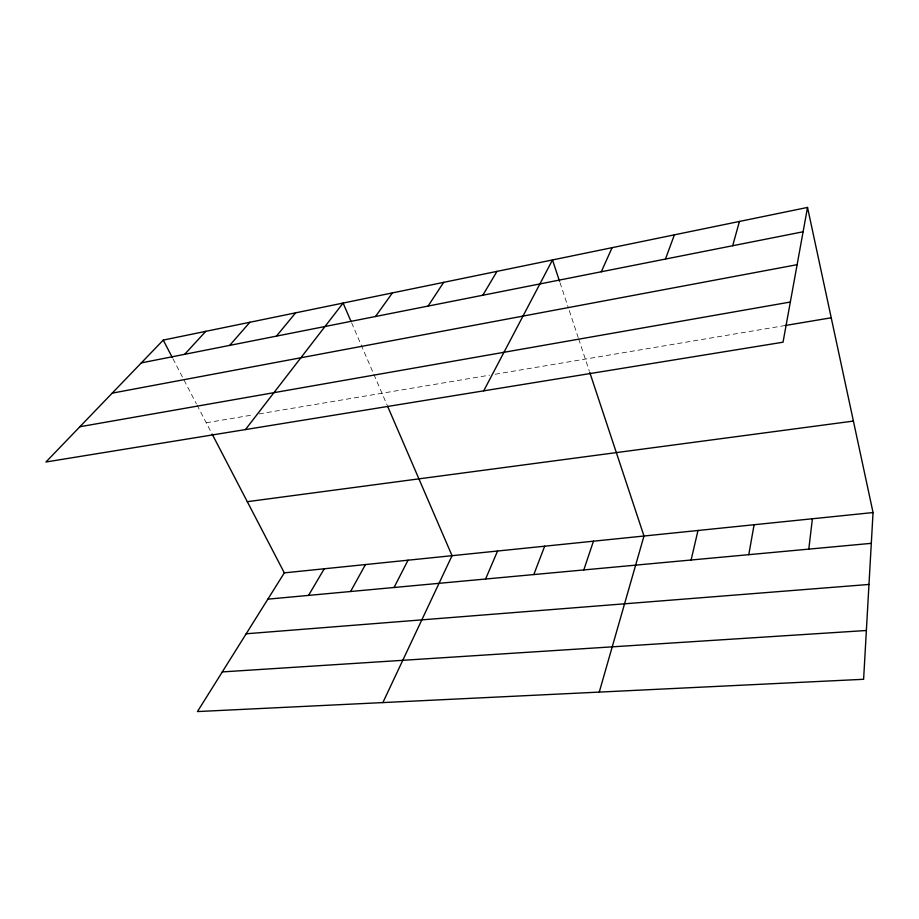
<?xml version="1.0" encoding="UTF-8"?>
<svg xmlns="http://www.w3.org/2000/svg" width="919" height="919" viewBox="0 0 919 919"><rect width="100%" height="100%" fill="white"/><g stroke="black" fill="none" stroke-linecap="round" stroke-linejoin="round"><path stroke-width="0.69" stroke-dasharray="4.59 3.45" d="M206.247 422.763L253.472 414.825M259.032 413.895L489.609 375.159M495.203 374.228L785.274 325.498M172.91 358.674L196.367 403.763M197.022 405.026L211.473 432.815M351.598 322.787L386.979 404.808M560.004 282.615L568.401 307.945M569.286 310.611L578.2 337.537M578.648 338.893L589.309 371.035"/><path stroke-width="1.38" d="M873.05 512.549L863.607 679.29L197.459 711.57L284.327 572.87L873.05 512.549L807.525 207.43L163.249 340.099L45.95 461.993L783.034 342.201L807.525 207.43M808.8 549.125L812.396 518.764M748.778 554.674L754.097 524.738M691.111 560.004L697.992 530.481M732.673 245.741L739.439 221.456M599.257 692.099L643.989 536.018L589.745 372.356M583.795 569.929L593.444 541.199M665.471 259.055L674.374 234.85M533.813 574.559L544.668 546.196M485.588 579.016L497.57 551.021M601.279 271.771L612.111 247.67M382.867 702.587L452.045 555.685L387.531 406.095M394.056 587.482L408.036 560.188M483.716 390.839L552.491 259.951L559.556 281.283M350.587 591.503L365.463 564.553M308.543 595.397L324.246 568.781M482.82 295.24L496.984 271.381M428.07 306.084L443.659 282.351M375.503 316.504L392.413 292.908M245.453 429.564L343.097 303.063L351.035 321.466M276.435 336.136L295.619 312.839M229.693 345.395L249.888 322.259M184.673 354.309L205.787 331.334M141.296 362.902L803.103 231.783M112.198 393.148L797.118 264.683M79.873 426.738L790.329 302.029M785.274 325.498L831.224 317.779M247.303 501.682L853.406 421.074M267.866 599.165L871.304 543.336M246.177 633.777L868.983 584.45M222.295 671.915L866.376 630.503M163.249 340.099L172.267 357.445M212.128 434.067L284.327 572.87"/></g></svg>
